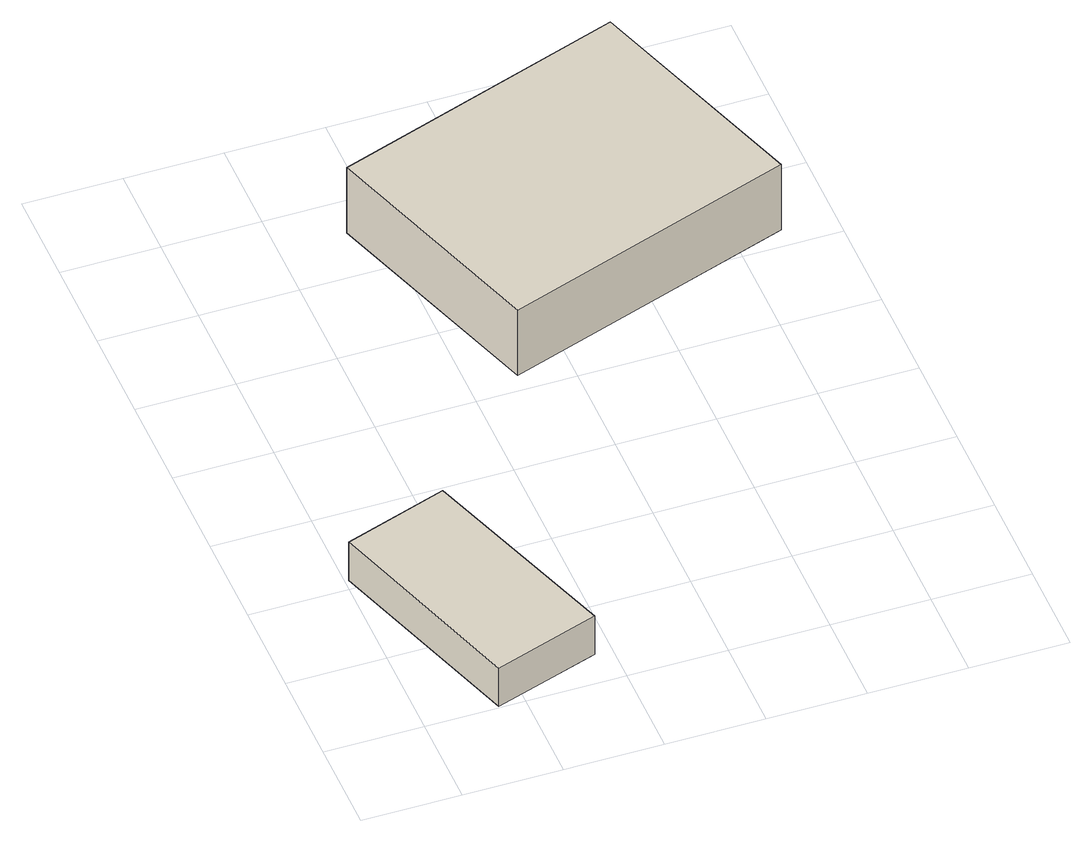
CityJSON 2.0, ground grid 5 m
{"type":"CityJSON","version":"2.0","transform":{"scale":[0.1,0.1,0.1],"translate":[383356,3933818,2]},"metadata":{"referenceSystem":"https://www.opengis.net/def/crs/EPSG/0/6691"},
"CityObjects":{
"building1":{"type":"Building","attributes":{"大字・町コード":"58","町・丁目コード":"3","13_区市町村コード_大字・町コード_町・丁目コード":"13111058003","多摩水系多摩川、浅川、大栗川洪水浸水想定区域（計画規模）.規模":"L1","多摩水系多摩川、浅川、大栗川洪水浸水想定区域（計画規模）.浸水ランク":"2","多摩水系多摩川、浅川、大栗川洪水浸水想定区域（計画規模）.浸水深":1.91,"多摩水系多摩川、浅川、大栗川洪水浸水想定区域（想定最大規模）.規模":"L2","多摩水系多摩川、浅川、大栗川洪水浸水想定区域（想定最大規模）.浸水ランク":"2","多摩水系多摩川、浅川、大栗川洪水浸水想定区域（想定最大規模）.浸水深":2.97,"多摩水系多摩川、浅川、大栗川洪水浸水想定区域（想定最大規模）.継続時間":11.72,"measuredHeight":2.4,"BuildingDetails.buildingRoofEdgeArea":62.15,"BuildingDetails.districtsAndZonesType":"12","BuildingDetails.prefecture":"13","BuildingDetails.city":"13111","BuildingDetails.surveyYear":2016},"address":[{"country":"日本","locality":"東京都大田区南六郷三丁目"}],"geometry":[{"type":"Solid","lod":"1","boundaries":[[[[0,1,2,3]],[[2,4,5,3]],[[1,6,4,2]],[[0,7,6,1]],[[3,5,7,0]],[[4,6,7,5]]]]}]},
"building2":{"type":"Building","attributes":{"大字・町コード":"58","町・丁目コード":"3","13_区市町村コード_大字・町コード_町・丁目コード":"13111058003","多摩水系多摩川、浅川、大栗川洪水浸水想定区域（計画規模）.規模":"L1","多摩水系多摩川、浅川、大栗川洪水浸水想定区域（計画規模）.浸水ランク":"2","多摩水系多摩川、浅川、大栗川洪水浸水想定区域（計画規模）.浸水深":1.58,"多摩水系多摩川、浅川、大栗川洪水浸水想定区域（想定最大規模）.規模":"L2","多摩水系多摩川、浅川、大栗川洪水浸水想定区域（想定最大規模）.浸水ランク":"2","多摩水系多摩川、浅川、大栗川洪水浸水想定区域（想定最大規模）.浸水深":2.84,"多摩水系多摩川、浅川、大栗川洪水浸水想定区域（想定最大規模）.継続時間":11.78,"城南地区河川流域洪水浸水想定区域（想定最大規模）.規模":"L2","城南地区河川流域洪水浸水想定区域（想定最大規模）.浸水ランク":"1","城南地区河川流域洪水浸水想定区域（想定最大規模）.浸水深":0.02,"measuredHeight":4.6,"BuildingDetails.buildingRoofEdgeArea":197.22,"BuildingDetails.districtsAndZonesType":"12","BuildingDetails.prefecture":"13","BuildingDetails.city":"13111","BuildingDetails.surveyYear":2016},"address":[{"country":"日本","locality":"東京都大田区南六郷三丁目"}],"geometry":[{"type":"Solid","lod":"1","boundaries":[[[[8,9,10,11]],[[10,12,13,11]],[[9,14,12,10]],[[8,15,14,9]],[[11,13,15,8]],[[12,14,15,13]]]]}]}
},
"vertices":[
[37,1,7],[2,106,7],[55,124,7],[91,19,7],[55,124,31],[91,19,31],[2,106,31],[37,1,31],
[124,210,7],[84,329,7],[233,380,7],[273,261,7],[233,380,48],[273,261,48],[84,329,48],[124,210,48]
]}
